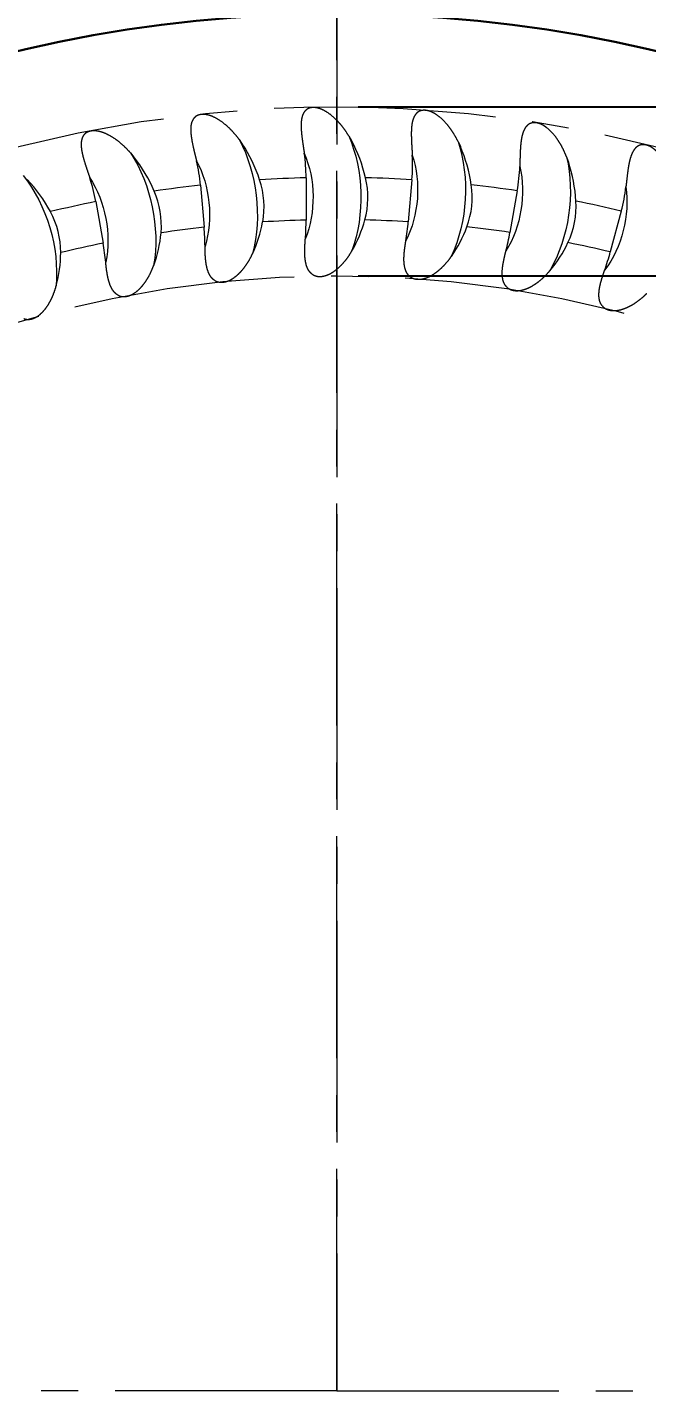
# Model space of a CAD drawing. Extents: x 89 to 469, y -40 to 440.
# Drawn here: x 226.48 to 241.13, y 202.2 to 234.47 of the extents above; entities that cross this region are included whole.
import ezdxf

# ---------------------------------------------------------------- set-up
doc = ezdxf.new("R2010")
doc.units = 0
doc.header["$LTSCALE"] = 7
doc.header["$MEASUREMENT"] = 0
doc.linetypes.add('CENTER2', pattern=[1.125, 0.75, -0.125, 0.125, -0.125])
doc.layers.get('0').update_dxf_attribs({"linetype": 'CONTINUOUS', "lineweight": 15})
for name, color, linetype, lineweight in [('1', 1, 'CENTER2', 15), ('3', 3, 'CONTINUOUS', 30), ('8', 252, 'CONTINUOUS', 15)]:
    doc.layers.add(name, color=color, linetype=linetype, lineweight=lineweight)
doc.styles.add('ITALICT', font='ITALICT.shx', dxfattribs={"width": 0.8, "height": 3})
doc.dimstyles.get("Standard").update_dxf_attribs({"dimtxt": 3, "dimasz": 3, "dimexe": 0.5, "dimexo": 0.5, "dimgap": 0.8, "dimtad": 1, "dimdsep": 46, "dimtxsty": 'ITALICT', "dimcen": 0.09, "dimazin": 2, "dimtfac": 1, "dimtmove": 0, "dimatfit": 3, "dimfxl": 1, "dimtolj": 1, "dimtzin": 0, "dimarcsym": 0})

# ---------------------------------------------------------------- blocks, each defined once
blk = doc.blocks.new('*D10')
at = {"color": 0, "lineweight": -2, "transparency": 16777216}
for p, q in [((234.307, 228.592), (314.622, 228.592)), ((314.122, 178.802), (314.122, 225.592)), ((234.307, 175.802), (314.622, 175.802))]:
    blk.add_line(p, q, dxfattribs=at)
at = {"color": 0, "transparency": 16777216}
for points in [[(313.622, 225.592), (314.622, 225.592), (314.122, 228.592)], [(313.622, 178.802), (314.622, 178.802), (314.122, 175.802)]]:
    blk.add_solid(points, dxfattribs=at)
at = {"color": 0, "transparency": 16777216, "insert": (311.822, 203.447), "char_height": 3, "attachment_point": 5, "rotation": 90, "style": 'ITALICT'}
blk.add_mtext('\\A1;52.8', dxfattribs=at)
blk = doc.blocks.new('*D11')
at = {"color": 0, "lineweight": -2, "transparency": 16777216}
for p, q in [((314.122, 235.592), (314.122, 243.849)), ((234.307, 232.592), (314.622, 232.592)), ((314.122, 228.592), (314.122, 232.592)), ((234.307, 228.592), (314.622, 228.592)), ((314.122, 225.592), (314.122, 222.592))]:
    blk.add_line(p, q, dxfattribs=at)
at = {"color": 0, "transparency": 16777216}
for points in [[(313.622, 235.592), (314.622, 235.592), (314.122, 232.592)], [(313.622, 225.592), (314.622, 225.592), (314.122, 228.592)]]:
    blk.add_solid(points, dxfattribs=at)
at = {"color": 0, "transparency": 16777216, "insert": (311.822, 242.135), "char_height": 3, "attachment_point": 5, "rotation": 90, "style": 'ITALICT'}
blk.add_mtext('\\A1;4', dxfattribs=at)
blk = doc.blocks.new('*D46')
at = {"color": 0, "lineweight": -2, "transparency": 16777216}
for p, q in [((234.307, 278.197), (340.204, 278.197)), ((339.704, 275.197), (339.704, 129.197)), ((234.307, 126.197), (340.204, 126.197))]:
    blk.add_line(p, q, dxfattribs=at)
at = {"color": 0, "transparency": 16777216}
for points in [[(339.204, 275.197), (340.204, 275.197), (339.704, 278.197)], [(339.204, 129.197), (340.204, 129.197), (339.704, 126.197)]]:
    blk.add_solid(points, dxfattribs=at)
at = {"color": 0, "transparency": 16777216, "insert": (337.404, 202.197), "char_height": 3, "attachment_point": 5, "rotation": 90, "style": 'ITALICT'}
blk.add_mtext('\\A1;152', dxfattribs=at)
blk = doc.blocks.new('*D49')
at = {"color": 0, "lineweight": -2, "transparency": 16777216}
blk.add_line((306.788, 183.85), (291.997, 187.568), dxfattribs=at)
at = {"color": 0, "transparency": 16777216}
blk.add_solid([(292.119, 188.053), (291.875, 187.084), (289.087, 188.3)], dxfattribs=at)
at = {"color": 0, "transparency": 16777216, "insert": (303.026, 187.167), "char_height": 3, "attachment_point": 5, "rotation": 345.8882, "style": 'ITALICT'}
blk.add_mtext('\\A1;R57', dxfattribs=at)
blk = doc.blocks.new('*D50')
at = {"color": 0, "lineweight": -2, "transparency": 16777216}
blk.add_line((309.376, 149.346), (290.556, 162.509), dxfattribs=at)
blk.add_arc((233.807, 202.197), 66.25, 321.48913, 325.46446, dxfattribs=at)
at = {"color": 0, "transparency": 16777216}
blk.add_solid([(290.842, 162.919), (290.269, 162.099), (288.098, 164.228)], dxfattribs=at)
at = {"color": 0, "transparency": 16777216, "insert": (304.56, 155.521), "char_height": 3, "attachment_point": 5, "rotation": 325.032, "style": 'ITALICT'}
blk.add_mtext('\\A1;R66.25', dxfattribs=at)
blk = doc.blocks.new('*D52')
at = {"color": 0, "lineweight": -2, "transparency": 16777216}
for p, q in [((173.432, 224.172), (156.954, 230.17)), ((170.807, 202.197), (152.021, 202.197))]:
    blk.add_line(p, q, dxfattribs=at)
blk.add_arc((233.807, 202.197), 81.286, 162.11471, 177.88529, dxfattribs=at)
at = {"color": 0, "transparency": 16777216}
for points in [[(155.977, 227.324), (156.922, 226.999), (157.423, 229.999)], [(153.077, 205.188), (152.077, 205.206), (152.521, 202.197)]]:
    blk.add_solid(points, dxfattribs=at)
at = {"color": 0, "transparency": 16777216, "insert": (151.491, 216.712), "char_height": 3, "attachment_point": 5, "rotation": 80, "style": 'ITALICT'}
blk.add_mtext('\\A1;20°', dxfattribs=at)
blk = doc.blocks.new('*D53')
at = {"color": 0, "lineweight": -2, "transparency": 16777216}
for p, q in [((181.658, 254.346), (170.053, 265.951)), ((170.807, 202.197), (143.645, 202.197))]:
    blk.add_line(p, q, dxfattribs=at)
blk.add_arc((233.807, 202.197), 89.662, 136.91715, 178.08285, dxfattribs=at)
at = {"color": 0, "transparency": 16777216}
for points in [[(167.962, 263.789), (168.681, 263.094), (170.407, 265.598)], [(144.696, 205.189), (143.696, 205.205), (144.145, 202.197)]]:
    blk.add_solid(points, dxfattribs=at)
at = {"color": 0, "transparency": 16777216, "insert": (148.846, 237.39), "char_height": 3, "attachment_point": 5, "rotation": 67.5, "style": 'ITALICT'}
blk.add_mtext('\\A1;45°', dxfattribs=at)
blk = doc.blocks.new('A$C488C62E3')
at = {"layer": '8', "ltscale": 0.003192}
for p, q in [((0.277, 29.705), (0.341, 29.595)), ((-2.313, 29.616), (-2.24, 29.512)), ((2.865, 29.568), (2.919, 29.452)), ((-4.885, 29.302), (-4.803, 29.204)), ((5.431, 29.206), (5.475, 29.086))]:
    blk.add_line(p, q, dxfattribs=at)
at = {"layer": '8', "ltscale": 0.025008}
for p, q in [((-3.231, 28.54), (-3.144, 27.543)), ((-0.731, 28.713), (-0.731, 27.712)), ((1.774, 28.667), (1.687, 27.671)), ((4.266, 28.403), (4.092, 27.418)), ((-5.706, 28.149), (-5.532, 27.164)), ((6.725, 27.924), (6.466, 26.957))]:
    blk.add_line(p, q, dxfattribs=at)
at = {"layer": '8'}
for centre, radius, start, end in [((-5.187, 27.565), 3.533, 18.1259, 33.4507), ((-2.765, 27.912), 3.533, 13.1259, 28.4507), ((-0.322, 28.047), 3.533, 8.1259, 23.4507), ((-7.57, 27.008), 3.533, 23.1259, 38.4507), ((-7.196, 28.193), 3.98, 4.9912, 13.3884), ((-4.711, 28.713), 3.98, 359.9912, 8.3884), ((-2.191, 29.015), 3.98, 354.9912, 3.3884), ((2.124, 27.968), 3.533, 3.1259, 18.4507), ((0.346, 29.095), 3.98, 349.9912, 358.3884), ((-9.895, 26.245), 3.533, 28.1259, 43.4507), ((-9.626, 27.459), 3.98, 9.9912, 18.3884), ((0, 0), 28.722, 96.4591, 98.6519), ((0, 0), 28.722, 91.4591, 93.6519), ((-3.732, 28.026), 2.007, 349.6642, 18.5211), ((-1.276, 28.245), 2.007, 344.6676, 13.5184), ((0, 0), 28.722, 86.4591, 88.6519), ((1.191, 28.249), 2.007, 339.6655, 8.5201), ((0, 0), 28.722, 81.4591, 83.6519), ((2.881, 28.954), 3.98, 344.9912, 353.3884), ((0, 0), 28.722, 101.4591, 103.6519), ((-6.161, 27.594), 2.007, 354.6635, 23.5216), ((3.649, 28.037), 2.007, 334.6648, 3.5207), ((0, 0), 28.722, 76.4591, 78.6519), ((-8.542, 26.952), 2.007, 359.6638, 28.5219), ((0, 0), 27.722, 96.5118, 98.6359), ((-9.144, 27.019), 6.023, 0.664, 4.9975), ((-4.726, 28.196), 3.015, 334.784, 349.8733), ((0, 0), 27.722, 91.5118, 93.6359), ((-6.754, 27.713), 6.023, 355.664, 359.9975), ((-2.251, 28.501), 3.015, 329.784, 344.8733), ((0, 0), 27.722, 86.5118, 88.6359), ((-4.313, 28.196), 6.023, 350.664, 354.9975), ((0.242, 28.589), 3.015, 324.784, 339.8733), ((0, 0), 27.722, 81.5118, 83.6359), ((0, 0), 27.722, 101.5118, 103.6359), ((-11.464, 26.119), 6.023, 5.664, 9.9975), ((-7.165, 27.677), 3.015, 339.784, 354.8733), ((-1.839, 28.464), 6.023, 345.664, 349.9975), ((2.733, 28.459), 3.015, 319.784, 334.8733), ((0, 0), 27.722, 76.5118, 78.6359), ((-9.55, 26.947), 3.015, 344.784, 359.8733), ((0.648, 28.516), 6.023, 340.664, 344.9975)]:
    blk.add_arc(centre, radius, start, end, dxfattribs=at)
at = {"layer": '8', "extrusion": (0, 0, -1)}
for centre, major_axis, start_param, end_param in [((-1.425, 28.245), (0, 2.815), 1.025464, 2.035404), ((-3.881, 28.013), (-0.245, 2.804), 1.025464, 2.035404), ((1.042, 28.262), (0.245, 2.804), 1.025464, 2.035404), ((-6.308, 27.568), (-0.489, 2.772), 1.025464, 2.035404), ((-4.445, 27.964), (-0.176, 2.007), 1.023289, 2.0831), ((-1.991, 28.245), (0, 2.015), 1.023289, 2.0831), ((0.479, 28.311), (0.176, 2.007), 1.023289, 2.0831), ((3.502, 28.063), (0.489, 2.772), 1.025464, 2.035404), ((-8.687, 26.914), (-0.729, 2.719), 1.025464, 2.035404), ((2.944, 28.162), (0.35, 1.984), 1.023289, 2.0831), ((-6.865, 27.47), (-0.35, 1.984), 1.023289, 2.0831), ((5.388, 27.798), (0.522, 1.946), 1.023289, 2.0831)]:
    blk.add_ellipse(centre, major_axis=major_axis, ratio=0.707107, start_param=start_param, end_param=end_param, dxfattribs=at)
at = {"layer": '8'}
for points, knots in [([(0.277, 29.705), (0.198, 29.835), (0.109, 29.959), (0.011, 30.072), (-0.12, 30.194), (-0.27, 30.286), (-0.292, 30.298), (-0.337, 30.321), (-0.383, 30.341), (-0.407, 30.349), (-0.452, 30.363), (-0.499, 30.372), (-0.521, 30.375), (-0.579, 30.379), (-0.636, 30.37), (-0.67, 30.359), (-0.718, 30.332), (-0.756, 30.294), (-0.769, 30.279), (-0.797, 30.238), (-0.816, 30.192), (-0.825, 30.163), (-0.852, 30.048), (-0.852, 29.925), (-0.847, 29.837), (-0.83, 29.674), (-0.807, 29.511), (-0.796, 29.439), (-0.785, 29.366), (-0.774, 29.294)], [0, 0, 0, 0, 0, 0, 1.224166, 1.224166, 1.224166, 1.428529, 1.428529, 1.428529, 1.632892, 1.632892, 1.632892, 1.814103, 1.814103, 1.814103, 2.110773, 2.110773, 2.110773, 2.285329, 2.285329, 2.285329, 2.546745, 2.546745, 2.546745, 3.333648, 3.333648, 3.333648, 3.970726, 3.970726, 3.970726, 3.970726, 3.970726, 3.970726]), ([(-2.313, 29.616), (-2.403, 29.739), (-2.502, 29.854), (-2.61, 29.958), (-2.751, 30.069), (-2.909, 30.147), (-2.932, 30.158), (-2.978, 30.177), (-3.026, 30.192), (-3.051, 30.199), (-3.097, 30.209), (-3.144, 30.213), (-3.166, 30.214), (-3.224, 30.213), (-3.281, 30.199), (-3.313, 30.185), (-3.359, 30.154), (-3.394, 30.113), (-3.405, 30.096), (-3.429, 30.053), (-3.444, 30.006), (-3.451, 29.977), (-3.468, 29.859), (-3.457, 29.737), (-3.444, 29.65), (-3.413, 29.488), (-3.376, 29.329), (-3.358, 29.257), (-3.341, 29.186), (-3.324, 29.115)], [0, 0, 0, 0, 0, 0, 1.224166, 1.224166, 1.224166, 1.428529, 1.428529, 1.428529, 1.632892, 1.632892, 1.632892, 1.814103, 1.814103, 1.814103, 2.110773, 2.110773, 2.110773, 2.285329, 2.285329, 2.285329, 2.546745, 2.546745, 2.546745, 3.333648, 3.333648, 3.333648, 3.970726, 3.970726, 3.970726, 3.970726, 3.970726, 3.970726]), ([(2.865, 29.568), (2.798, 29.705), (2.72, 29.835), (2.632, 29.956), (2.513, 30.09), (2.37, 30.194), (2.35, 30.208), (2.307, 30.235), (2.262, 30.259), (2.24, 30.269), (2.196, 30.287), (2.15, 30.3), (2.129, 30.305), (2.071, 30.313), (2.013, 30.31), (1.979, 30.302), (1.928, 30.28), (1.887, 30.245), (1.873, 30.23), (1.842, 30.192), (1.819, 30.148), (1.807, 30.12), (1.77, 30.008), (1.759, 29.886), (1.756, 29.798), (1.759, 29.633), (1.768, 29.469), (1.773, 29.396), (1.778, 29.323), (1.782, 29.25)], [0, 0, 0, 0, 0, 0, 1.224166, 1.224166, 1.224166, 1.428529, 1.428529, 1.428529, 1.632892, 1.632892, 1.632892, 1.814103, 1.814103, 1.814103, 2.110773, 2.110773, 2.110773, 2.285329, 2.285329, 2.285329, 2.546745, 2.546745, 2.546745, 3.333648, 3.333648, 3.333648, 3.970726, 3.970726, 3.970726, 3.970726, 3.970726, 3.970726]), ([(5.431, 29.206), (5.376, 29.348), (5.31, 29.485), (5.233, 29.613), (5.126, 29.757), (4.993, 29.873), (4.973, 29.889), (4.933, 29.919), (4.891, 29.946), (4.869, 29.959), (4.827, 29.981), (4.783, 29.998), (4.762, 30.004), (4.705, 30.018), (4.647, 30.019), (4.612, 30.014), (4.56, 29.996), (4.516, 29.965), (4.501, 29.952), (4.466, 29.917), (4.439, 29.875), (4.426, 29.848), (4.379, 29.739), (4.357, 29.619), (4.347, 29.531), (4.335, 29.367), (4.33, 29.203), (4.328, 29.13), (4.327, 29.056), (4.325, 28.983)], [0, 0, 0, 0, 0, 0, 1.224166, 1.224166, 1.224166, 1.428529, 1.428529, 1.428529, 1.632892, 1.632892, 1.632892, 1.814103, 1.814103, 1.814103, 2.110773, 2.110773, 2.110773, 2.285329, 2.285329, 2.285329, 2.546745, 2.546745, 2.546745, 3.333648, 3.333648, 3.333648, 3.970726, 3.970726, 3.970726, 3.970726, 3.970726, 3.970726]), ([(-4.885, 29.302), (-4.986, 29.416), (-5.095, 29.523), (-5.211, 29.617), (-5.361, 29.715), (-5.525, 29.779), (-5.549, 29.787), (-5.597, 29.802), (-5.646, 29.813), (-5.671, 29.818), (-5.718, 29.824), (-5.765, 29.824), (-5.787, 29.823), (-5.845, 29.817), (-5.9, 29.798), (-5.932, 29.782), (-5.975, 29.747), (-6.005, 29.703), (-6.015, 29.685), (-6.035, 29.64), (-6.046, 29.591), (-6.05, 29.562), (-6.057, 29.443), (-6.036, 29.323), (-6.016, 29.237), (-5.97, 29.079), (-5.919, 28.923), (-5.896, 28.853), (-5.872, 28.784), (-5.849, 28.714)], [0, 0, 0, 0, 0, 0, 1.224166, 1.224166, 1.224166, 1.428529, 1.428529, 1.428529, 1.632892, 1.632892, 1.632892, 1.814103, 1.814103, 1.814103, 2.110773, 2.110773, 2.110773, 2.285329, 2.285329, 2.285329, 2.546745, 2.546745, 2.546745, 3.333648, 3.333648, 3.333648, 3.970726, 3.970726, 3.970726, 3.970726, 3.970726, 3.970726]), ([(7.956, 28.621), (7.913, 28.767), (7.86, 28.91), (7.794, 29.044), (7.699, 29.197), (7.578, 29.324), (7.56, 29.342), (7.522, 29.375), (7.482, 29.406), (7.462, 29.421), (7.422, 29.446), (7.379, 29.467), (7.359, 29.475), (7.304, 29.493), (7.246, 29.5), (7.21, 29.498), (7.157, 29.485), (7.11, 29.458), (7.094, 29.446), (7.057, 29.413), (7.026, 29.374), (7.01, 29.349), (6.954, 29.244), (6.922, 29.126), (6.904, 29.04), (6.878, 28.877), (6.859, 28.714), (6.851, 28.641), (6.843, 28.569), (6.834, 28.496)], [0, 0, 0, 0, 0, 0, 1.224166, 1.224166, 1.224166, 1.428529, 1.428529, 1.428529, 1.632892, 1.632892, 1.632892, 1.814103, 1.814103, 1.814103, 2.110773, 2.110773, 2.110773, 2.285329, 2.285329, 2.285329, 2.546745, 2.546745, 2.546745, 3.333648, 3.333648, 3.333648, 3.970726, 3.970726, 3.970726, 3.970726, 3.970726, 3.970726]), ([(-0.589, 26.432), (-0.63, 26.462), (-0.665, 26.502), (-0.691, 26.549), (-0.744, 26.679), (-0.761, 26.821), (-0.764, 26.91), (-0.763, 27.033), (-0.756, 27.154), (-0.754, 27.189), (-0.751, 27.223), (-0.749, 27.257)], [0, 0, 0, 0, 0, 0, 0.451532, 0.451532, 0.451532, 1.206202, 1.206202, 1.206202, 1.504001, 1.504001, 1.504001, 1.504001, 1.504001, 1.504001]), ([(1.717, 26.383), (1.679, 26.416), (1.648, 26.459), (1.625, 26.508), (1.584, 26.642), (1.58, 26.785), (1.584, 26.874), (1.596, 26.996), (1.614, 27.117), (1.619, 27.151), (1.624, 27.185), (1.63, 27.219)], [0, 0, 0, 0, 0, 0, 0.451532, 0.451532, 0.451532, 1.206202, 1.206202, 1.206202, 1.504001, 1.504001, 1.504001, 1.504001, 1.504001, 1.504001]), ([(-2.89, 26.28), (-2.934, 26.307), (-2.972, 26.343), (-3.002, 26.387), (-3.066, 26.512), (-3.095, 26.653), (-3.107, 26.741), (-3.116, 26.863), (-3.12, 26.985), (-3.12, 27.02), (-3.121, 27.054), (-3.121, 27.088)], [0, 0, 0, 0, 0, 0, 0.451532, 0.451532, 0.451532, 1.206202, 1.206202, 1.206202, 1.504001, 1.504001, 1.504001, 1.504001, 1.504001, 1.504001]), ([(-2.475, 26.322), (-2.36, 26.393), (-2.26, 26.491), (-2.174, 26.599), (-2.09, 26.73), (-2.019, 26.869), (-2.012, 26.883), (-2.005, 26.898), (-1.998, 26.912)], [0, 0, 0, 0, 0, 0, 1.126944, 1.126944, 1.126944, 1.254184, 1.254184, 1.254184, 1.254184, 1.254184, 1.254184]), ([(-0.171, 26.438), (-0.051, 26.499), (0.058, 26.587), (0.153, 26.687), (0.248, 26.811), (0.33, 26.943), (0.339, 26.956), (0.347, 26.97), (0.355, 26.984)], [0, 0, 0, 0, 0, 0, 1.126944, 1.126944, 1.126944, 1.254184, 1.254184, 1.254184, 1.254184, 1.254184, 1.254184]), ([(2.134, 26.352), (2.259, 26.402), (2.375, 26.481), (2.478, 26.572), (2.584, 26.687), (2.677, 26.812), (2.687, 26.824), (2.696, 26.837), (2.705, 26.85)], [0, 0, 0, 0, 0, 0, 1.126944, 1.126944, 1.126944, 1.254184, 1.254184, 1.254184, 1.254184, 1.254184, 1.254184]), ([(4.01, 26.133), (3.975, 26.17), (3.947, 26.215), (3.93, 26.265), (3.9, 26.403), (3.908, 26.546), (3.92, 26.634), (3.943, 26.754), (3.971, 26.873), (3.979, 26.907), (3.987, 26.94), (3.996, 26.973)], [0, 0, 0, 0, 0, 0, 0.451532, 0.451532, 0.451532, 1.206202, 1.206202, 1.206202, 1.504001, 1.504001, 1.504001, 1.504001, 1.504001, 1.504001]), ([(-5.169, 25.928), (-5.215, 25.951), (-5.257, 25.984), (-5.291, 26.025), (-5.365, 26.144), (-5.407, 26.282), (-5.425, 26.368), (-5.445, 26.489), (-5.46, 26.611), (-5.463, 26.645), (-5.467, 26.679), (-5.47, 26.713)], [0, 0, 0, 0, 0, 0, 0.451532, 0.451532, 0.451532, 1.206202, 1.206202, 1.206202, 1.504001, 1.504001, 1.504001, 1.504001, 1.504001, 1.504001]), ([(-4.759, 26.007), (-4.652, 26.087), (-4.56, 26.193), (-4.484, 26.308), (-4.412, 26.446), (-4.353, 26.591), (-4.347, 26.606), (-4.342, 26.62), (-4.336, 26.635)], [0, 0, 0, 0, 0, 0, 1.126944, 1.126944, 1.126944, 1.254184, 1.254184, 1.254184, 1.254184, 1.254184, 1.254184]), ([(4.422, 26.066), (4.551, 26.105), (4.674, 26.173), (4.785, 26.255), (4.9, 26.36), (5.004, 26.476), (5.014, 26.488), (5.025, 26.5), (5.035, 26.512)], [0, 0, 0, 0, 0, 0, 1.126944, 1.126944, 1.126944, 1.254184, 1.254184, 1.254184, 1.254184, 1.254184, 1.254184]), ([(6.273, 25.684), (6.24, 25.724), (6.217, 25.771), (6.204, 25.823), (6.187, 25.962), (6.207, 26.104), (6.227, 26.191), (6.26, 26.309), (6.298, 26.425), (6.309, 26.457), (6.32, 26.49), (6.332, 26.522)], [0, 0, 0, 0, 0, 0, 0.451532, 0.451532, 0.451532, 1.206202, 1.206202, 1.206202, 1.504001, 1.504001, 1.504001, 1.504001, 1.504001, 1.504001]), ([(-7.008, 25.493), (-6.908, 25.583), (-6.826, 25.696), (-6.759, 25.818), (-6.7, 25.961), (-6.654, 26.11), (-6.65, 26.126), (-6.645, 26.141), (-6.641, 26.156)], [0, 0, 0, 0, 0, 0, 1.126944, 1.126944, 1.126944, 1.254184, 1.254184, 1.254184, 1.254184, 1.254184, 1.254184]), ([(-2.89, 26.28), (-2.81, 26.231), (-2.731, 26.23), (-2.663, 26.236), (-2.579, 26.263), (-2.498, 26.308), (-2.49, 26.313), (-2.483, 26.317), (-2.475, 26.322)], [0, 0, 0, 0, 0, 0, 1.88105, 1.88105, 1.88105, 2.084613, 2.084613, 2.084613, 2.084613, 2.084613, 2.084613]), ([(-0.589, 26.432), (-0.513, 26.376), (-0.434, 26.368), (-0.366, 26.368), (-0.28, 26.388), (-0.196, 26.426), (-0.188, 26.43), (-0.179, 26.434), (-0.171, 26.438)], [0, 0, 0, 0, 0, 0, 1.88105, 1.88105, 1.88105, 2.084613, 2.084613, 2.084613, 2.084613, 2.084613, 2.084613]), ([(1.717, 26.383), (1.788, 26.321), (1.865, 26.305), (1.934, 26.3), (2.02, 26.312), (2.108, 26.342), (2.117, 26.346), (2.125, 26.349), (2.134, 26.352)], [0, 0, 0, 0, 0, 0, 1.88105, 1.88105, 1.88105, 2.084613, 2.084613, 2.084613, 2.084613, 2.084613, 2.084613]), ([(-5.169, 25.928), (-5.086, 25.887), (-5.007, 25.892), (-4.939, 25.904), (-4.859, 25.939), (-4.782, 25.99), (-4.774, 25.996), (-4.767, 26.001), (-4.759, 26.007)], [0, 0, 0, 0, 0, 0, 1.88105, 1.88105, 1.88105, 2.084613, 2.084613, 2.084613, 2.084613, 2.084613, 2.084613]), ([(4.01, 26.133), (4.075, 26.065), (4.151, 26.043), (4.219, 26.031), (4.306, 26.036), (4.396, 26.058), (4.405, 26.061), (4.414, 26.063), (4.422, 26.066)], [0, 0, 0, 0, 0, 0, 1.88105, 1.88105, 1.88105, 2.084613, 2.084613, 2.084613, 2.084613, 2.084613, 2.084613]), ([(6.677, 25.581), (6.809, 25.609), (6.937, 25.666), (7.055, 25.738), (7.179, 25.833), (7.292, 25.939), (7.304, 25.95), (7.315, 25.961), (7.326, 25.972)], [0, 0, 0, 0, 0, 0, 1.126944, 1.126944, 1.126944, 1.254184, 1.254184, 1.254184, 1.254184, 1.254184, 1.254184]), ([(6.273, 25.684), (6.331, 25.61), (6.405, 25.582), (6.471, 25.564), (6.559, 25.562), (6.65, 25.576), (6.659, 25.578), (6.668, 25.579), (6.677, 25.581)], [0, 0, 0, 0, 0, 0, 1.88105, 1.88105, 1.88105, 2.084613, 2.084613, 2.084613, 2.084613, 2.084613, 2.084613]), ([(-7.41, 25.379), (-7.322, 25.345), (-7.244, 25.357), (-7.178, 25.375), (-7.101, 25.416), (-7.029, 25.475), (-7.022, 25.481), (-7.015, 25.487), (-7.008, 25.493)], [0, 0, 0, 0, 0, 0, 1.88105, 1.88105, 1.88105, 2.084613, 2.084613, 2.084613, 2.084613, 2.084613, 2.084613])]:
    blk.add_open_spline(points, degree=5, knots=knots, dxfattribs=at)

msp = doc.modelspace()

# ---------------------------------------------------------------- linework, layer by layer
at = {"layer": '1'}
for p, q in [((233.807, 202.197), (233.807, 278.197)), ((233.807, 268.447), (233.807, 202.197)), ((233.807, 202.197), (171.307, 202.197)), ((233.807, 202.197), (296.307, 202.197))]:
    msp.add_line(p, q, dxfattribs=at)
for radius in [30.395, 26.395]:
    msp.add_circle((233.807, 202.197), radius, dxfattribs=at)
msp.add_arc((233.807, 202.197), 57, 12.6703, 166.5373, dxfattribs=at)
at = {"layer": '3'}
for radius in [44.5, 41.04, 32.595]:
    msp.add_circle((233.807, 202.197), radius, dxfattribs=at)

# ---------------------------------------------------------------- block references
msp.add_blockref('A$C488C62E3', (233.807, 202.197))

# ---------------------------------------------------------------- dimensions: what is measured, and where the dimension line sits
dim = msp.add_aligned_dim(p1=(233.807, 278.197), p2=(233.807, 126.197), distance=105.896, dimstyle='Standard')
dim.commit()
dim.dimension.update_dxf_attribs({"geometry": '*D46', "text_midpoint": (337.404, 202.197)})
for base, line1, line2, picture, middle in [((156.158, 247.028), ((191.911, 244.093), (182.012, 253.993)), ((171.307, 202.197), (296.307, 202.197)), '*D53', (148.846, 237.39)), ((154.712, 220.943), ((171.307, 202.197), (296.307, 202.197)), ((186.588, 219.384), (173.902, 224.001)), '*D52', (151.491, 216.712))]:
    dim = msp.add_angular_dim_2l(base=base, line1=line1, line2=line2, dimstyle='Standard')
    dim.commit()
    dim.dimension.update_dxf_attribs({"geometry": picture, "text_midpoint": middle})
for base, p1, p2, picture, middle in [((314.122, 232.592), (233.807, 228.592), (233.807, 232.592), '*D11', (314.122, 242.135)), ((314.122, 228.592), (233.807, 175.802), (233.807, 228.592), '*D10', (314.122, 203.447))]:
    dim = msp.add_linear_dim(base=base, p1=p1, p2=p2, angle=90, dimstyle='Standard', override={"dimdec": 1})
    dim.commit()
    dim.dimension.update_dxf_attribs({"geometry": picture, "text_midpoint": middle, "dimtype": 160})
for mpoint, picture, middle in [((289.087, 188.3), '*D49', (302.466, 184.937)), ((288.098, 164.228), '*D50', (303.242, 153.636))]:
    dim = msp.add_radius_dim(center=(233.807, 202.197), mpoint=mpoint, dimstyle='Standard', override={"dimcen": 0, "dimtofl": 0})
    dim.commit()
    dim.dimension.update_dxf_attribs({"geometry": picture, "text_midpoint": middle, "dimtype": 164})

doc.saveas('drawing.dxf')
